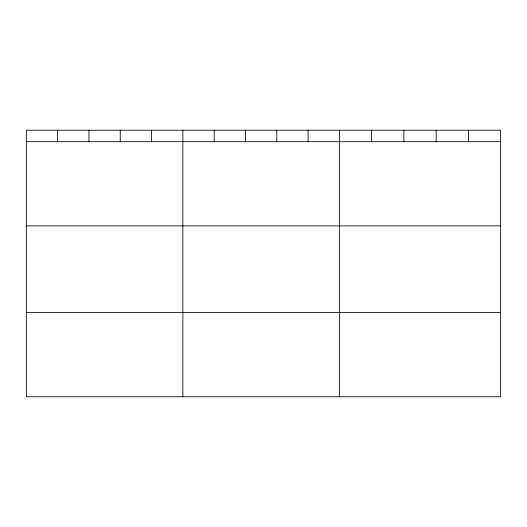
<?xml version="1.0" encoding="UTF-8"?>
<svg xmlns="http://www.w3.org/2000/svg" width="527" height="527" viewBox="0 0 527 527"><rect width="100%" height="100%" fill="white"/><g stroke="black" fill="none" stroke-linecap="round" stroke-linejoin="round"><path stroke-width="0.79" d="M500.65 225.866L500.65 130.222L26.35 130.222L26.35 396.778L500.65 396.778L500.65 225.866L26.35 225.866M26.35 141.691L500.65 141.691M26.35 312.597L500.65 312.597M468.398 130.222L468.398 141.691M436.145 130.222L436.145 141.691M403.893 130.222L403.893 141.691M371.64 130.222L371.64 141.691M339.388 130.222L339.388 396.778M308.084 130.222L308.084 141.691M276.78 130.222L276.78 141.691M245.477 130.222L245.477 141.691M214.173 130.222L214.173 141.691M182.869 130.222L182.869 396.778M151.565 130.222L151.565 141.691M120.261 130.222L120.261 141.691M88.958 130.222L88.958 141.691M57.654 130.222L57.654 141.691"/></g></svg>
